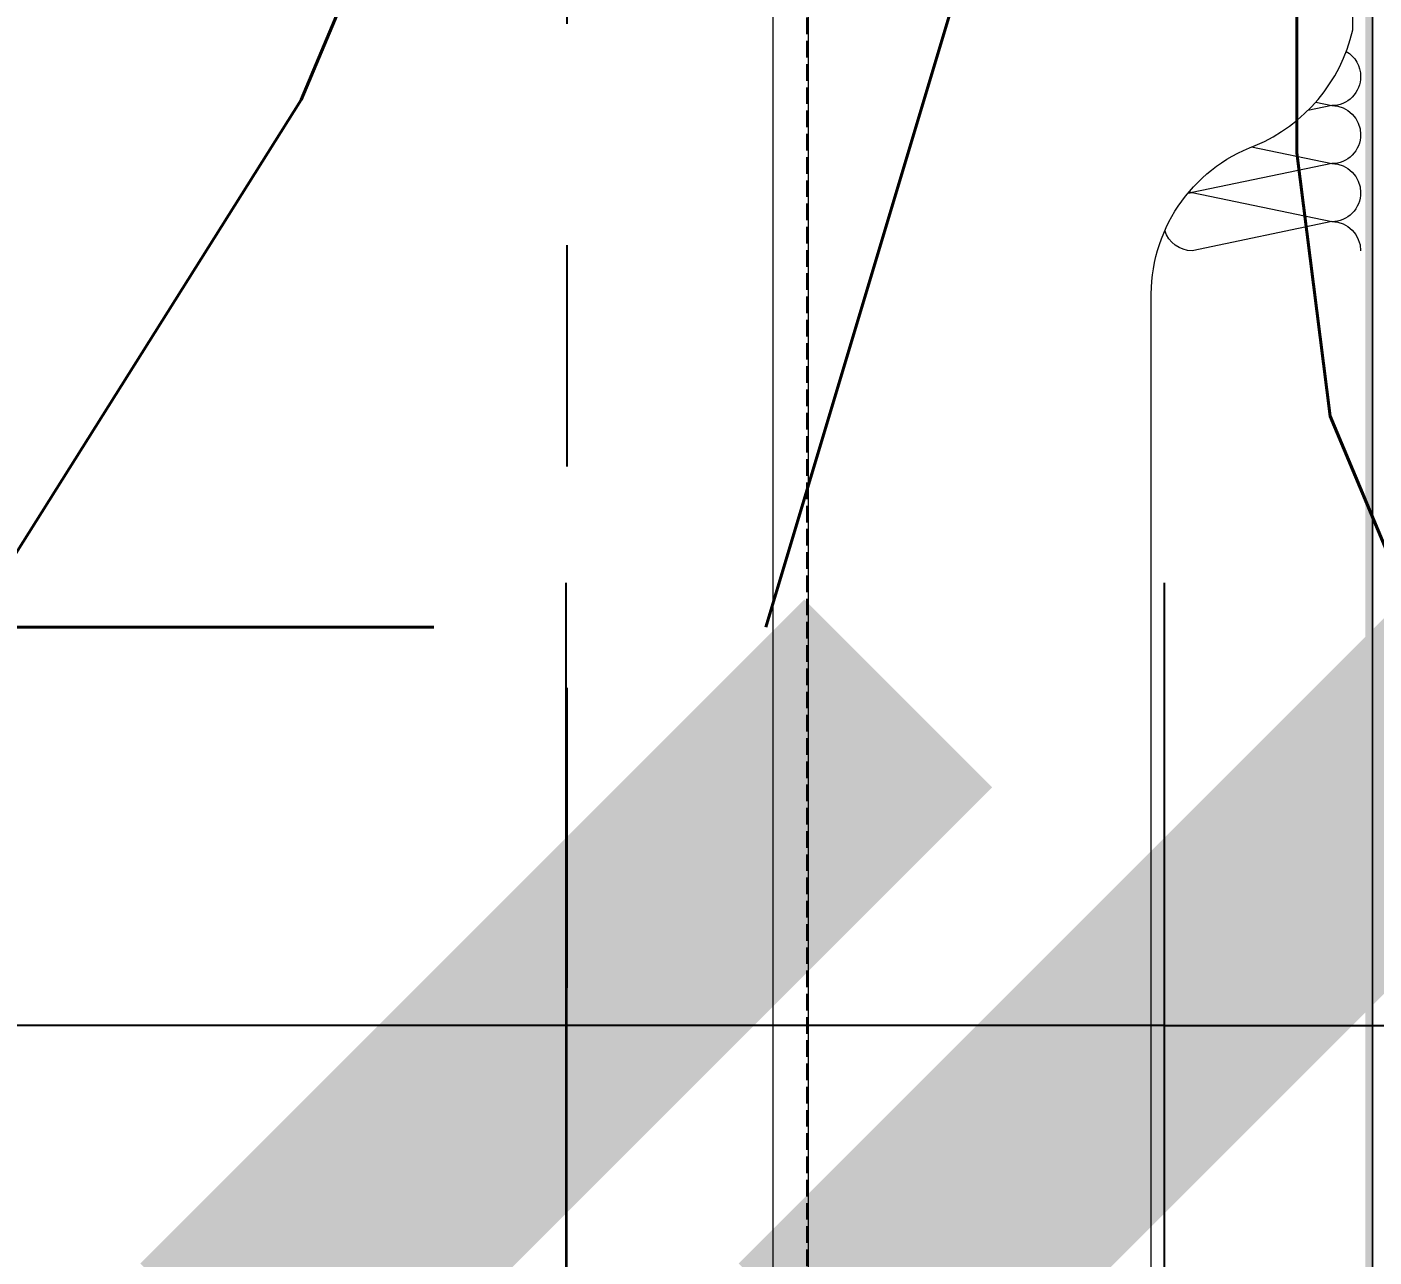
# Model space of a CAD drawing. Extents: x 220580 to 2027826, y -309201 to 71987.
# Drawn here: x 344303 to 344911, y -162295 to -161740 of the extents above; entities that cross this region are included whole.
import ezdxf
from ezdxf.xclip import XClip

# ---------------------------------------------------------------- set-up
doc = ezdxf.new("R2010")
doc.units = 0
doc.linetypes.add('CENTER', pattern=[2, 1.25, -0.25, 0.25, -0.25])
doc.linetypes.add('ZN-DASH', pattern=[0.35, 0.25, -0.1])
for name, color, linetype in [('!ZN6-虚线-8', 8, 'ZN-DASH'), ('1 轴线 辅助线', 1, 'CENTER'), ('DIM', 173, 'Continuous')]:
    doc.layers.add(name, color=color, linetype=linetype)
doc.layers.add('0_INSULATION', color=252, linetype='Continuous', lineweight=9, transparency=0.2)
doc.layers.add('彩钢板', color=6, linetype='Continuous', lineweight=15)
doc.layers.add('防火岩棉', color=252, linetype='Continuous', lineweight=13)
doc.styles.add('DHTEXT-1', font='ROMANS.shx', dxfattribs={"width": 0.7, "bigfont": 'CHINESE.shx'})
doc.dimstyles.new('ZN200', dxfattribs={"dimscale": 200, "dimtxt": 2.5, "dimasz": 1.5, "dimexe": 1, "dimexo": 2, "dimgap": 0.9, "dimtad": 1, "dimdec": 0, "dimdsep": 46, "dimtxsty": 'DHTEXT-1', "dimblk": 'ARCHTICK', "dimcen": 2.5, "dimclrd": 173, "dimclre": 173, "dimclrt": 7, "dimazin": 2, "dimtfac": 1, "dimtdec": 0, "dimtix": 1, "dimtmove": 2, "dimatfit": 3, "dimfxl": 0, "dimtolj": 1, "dimtzin": 0, "dimarcsym": 0})

# ---------------------------------------------------------------- blocks, each defined once
blk = doc.blocks.new('*U962')
at = {"layer": '0_INSULATION'}
for p, q in [((114789.32, -54102.72), (114792.98, -54103.48)), ((114792.98, -54103.48), (114787.53, -54104.61)), ((114774.8, -54112.82), (114792.98, -54116.59)), ((114792.98, -54116.59), (114761.42, -54123.15)), ((114761.42, -54123.15), (114792.98, -54129.7)), ((114792.98, -54129.7), (114761.42, -54136.27))]:
    blk.add_line(p, q, dxfattribs=at)
blk.add_lwpolyline([(114802.18, -53755.62), (114802.18, -54577), (114752.18, -54577), (114752.18, -54147.49, -0.323318), (114775.68, -54112.49, 0.242761), (114797.68, -54086.41), (114798.06, -54026.96, 0.256774), (114775.68, -53998.09, -0.323318), (114752.18, -53963.09), (114752.18, -53755.62)], format="xyb", close=True, dxfattribs=at)
at = {"layer": '0_INSULATION', "extrusion": (0, 0, -1)}
for centre, start_param, end_param in [((114792.98, -54096.93), 0.524657, 1.570796), ((114792.98, -54096.93), 1.570796, 3.141593), ((114792.98, -54110.04), 0, 1.570796), ((114792.98, -54110.04), 1.570796, 3.141593), ((114792.98, -54123.15), 0, 1.570796), ((114761.42, -54129.71), 6.139662, 6.283185), ((114761.41, -54116.6), 3.141593, 3.269368), ((114792.98, -54123.15), 1.570796, 3.141593), ((114792.98, -54136.26), 0, 1.570796), ((114761.42, -54129.71), 3.141593, 4.407145)]:
    blk.add_ellipse(centre, major_axis=(0, 6.56), ratio=0.988253, start_param=start_param, end_param=end_param, dxfattribs=at)
blk = doc.blocks.new('20250829153746')
at = {"layer": '!ZN6-虚线-8', "ltscale": 30}
blk.add_line((308.4, 3980), (308.4, 2529.5, 0), dxfattribs=at)
at = {"layer": '彩钢板', "color": 1}
blk.add_line((564, 2540.95), (564, 10068.74), dxfattribs=at)
at = {"layer": '彩钢板'}
for p, q in [((293, 3980), (293, 2529.5, 0)), ((309, 3980), (309, 2529.5, 0))]:
    blk.add_line(p, q, dxfattribs=at)
at = {"layer": '防火岩棉', "color": 0, "const_width": 3.75}
blk.add_lwpolyline([(562.64, 2541.83), (562.64, 10068.74)], dxfattribs=at)
at = {"xscale": 2, "yscale": 2, "zscale": 2}
blk.add_blockref('*U962', (-229040.35, 111811.25), dxfattribs=at)
blk = doc.blocks.new('_ArchTick')
at = {"color": 0, "linetype": 'ByBlock', "const_width": 0.4}
blk.add_lwpolyline([(-0.5, -0.5), (0.5, 0.5)], dxfattribs=at)
blk = doc.blocks.new('*D1124')
at = {"layer": 'Defpoints', "color": 0, "ltscale": 2000, "transparency": 16777216}
for p in [(344981.69, -150779.35), (347025.88, -150779.35), (344892.09, -162879.35)]:
    blk.add_point(p, dxfattribs=at)
at = {"layer": 'DIM', "color": 173, "linetype": 'ByBlock', "lineweight": -2, "ltscale": 2000, "transparency": 16777216}
for p, q in [((345381.69, -150779.35), (347225.88, -150779.35)), ((347025.88, -162879.35), (347025.88, -150779.35)), ((345292.09, -162879.35), (347225.88, -162879.35))]:
    blk.add_line(p, q, dxfattribs=at)
at = {"layer": 'DIM', "color": 173, "lineweight": -2, "ltscale": 2000, "transparency": 16777216, "xscale": 300, "yscale": 300, "zscale": 300}
for p, rotation in [((347025.88, -150779.35), 90), ((347025.88, -162879.35), 270)]:
    blk.add_blockref('_ArchTick', p, dxfattribs=dict(at, rotation=rotation))
at = {"layer": 'DIM', "color": 7, "ltscale": 2000, "transparency": 16777216, "insert": (346595.88, -156829.35), "char_height": 500, "attachment_point": 5, "rotation": 90, "style": 'DHTEXT-1'}
blk.add_mtext('\\A1;12100', dxfattribs=at)
blk = doc.blocks.new('*D1146')
at = {"layer": 'Defpoints', "color": 0, "ltscale": 2000, "transparency": 16777216}
for p in [(344546.33, -162190.64), (344546.33, -163334.8), (344816.69, -163334.85)]:
    blk.add_point(p, dxfattribs=at)
at = {"layer": 'DIM', "color": 173, "linetype": 'ByBlock', "lineweight": -2, "ltscale": 2000, "transparency": 16777216}
for p, q in [((344546.33, -162934.8), (344546.33, -161990.64)), ((344816.69, -162934.85), (344816.69, -161990.64)), ((344546.33, -162190.64), (344246.33, -162190.64)), ((344816.69, -162190.64), (344546.33, -162190.64)), ((344816.69, -162190.64), (345116.69, -162190.64))]:
    blk.add_line(p, q, dxfattribs=at)
at = {"layer": 'DIM', "color": 173, "lineweight": -2, "ltscale": 2000, "transparency": 16777216, "xscale": 300, "yscale": 300, "zscale": 300}
blk.add_blockref('_ArchTick', (344546.33, -162190.64), dxfattribs=at)
at = {"layer": 'DIM', "color": 173, "lineweight": -2, "ltscale": 2000, "transparency": 16777216, "xscale": 300, "yscale": 300, "zscale": 300, "rotation": 180}
blk.add_blockref('_ArchTick', (344816.69, -162190.64), dxfattribs=at)
at = {"layer": 'DIM', "color": 7, "ltscale": 2000, "transparency": 16777216, "insert": (344681.51, -161760.64), "char_height": 500, "attachment_point": 5, "style": 'DHTEXT-1'}
blk.add_mtext('\\A1;270', dxfattribs=at)

msp = doc.modelspace()

# ---------------------------------------------------------------- linework, layer by layer
at = {"layer": '1 轴线 辅助线', "ltscale": 400}
msp.add_line((344549.32, -148438.08), (344545.38, -168029.72), dxfattribs=at)

# ---------------------------------------------------------------- next in the draw order: block references
at = {"ltscale": 30}
ref = msp.add_blockref('20250829153746', (344346.69, -165379.35), dxfattribs=at)
XClip(ref).set_block_clipping_path([(-6706.9425857681, -2293.6337352093), (3746.9317506557, 16818.2785192617)])

# ---------------------------------------------------------------- next in the draw order: dimensions: what is measured, and where the dimension line sits
at = {"layer": 'DIM', "ltscale": 2000}
dim = msp.add_linear_dim(base=(347025.88, -150779.35), p1=(344892.09, -162879.35), p2=(344981.69, -150779.35), angle=90, dimstyle='ZN200', dxfattribs=at)
dim.commit()
dim.dimension.update_dxf_attribs({"geometry": '*D1124', "text_midpoint": (346595.88, -156829.35)})
dim = msp.add_linear_dim(base=(344546.33, -162190.64), p1=(344816.69, -163334.85), p2=(344546.33, -163334.8), dimstyle='ZN200', dxfattribs=at)
dim.commit()
dim.dimension.update_dxf_attribs({"geometry": '*D1146', "text_midpoint": (344681.51, -161760.64)})

doc.saveas('drawing.dxf')
